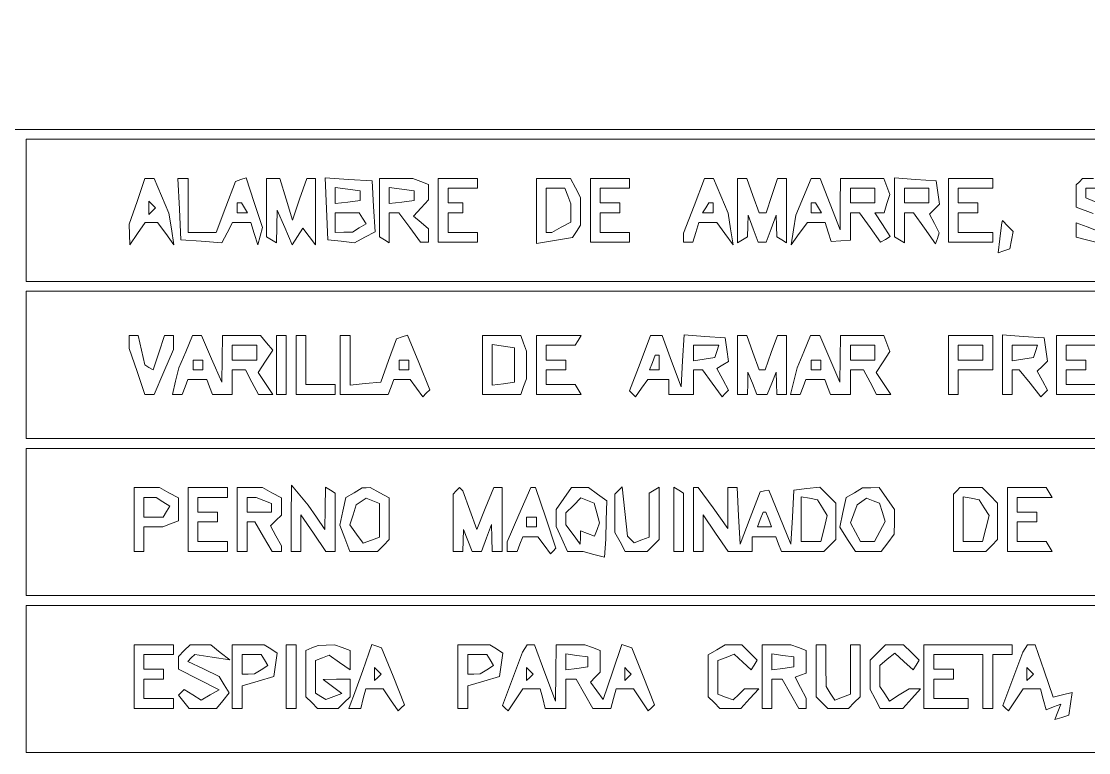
# Paper-space layout 'AN-01-DGE-004' of a CAD drawing. Header units: metres, sheet in millimetres. Extents: x 12 to 193, y 4 to 291.
# Drawn here: x 60.75 to 87.46, y 100.02 to 118.31 of the extents above; entities that cross this region are included whole.
import ezdxf

# ---------------------------------------------------------------- set-up
doc = ezdxf.new("R2010")
doc.units = ezdxf.units.M
doc.layers.add('DGE_CONTORNOS', color=7, linetype='Continuous', lineweight=0)
doc.layers.add('DGE_DATOS', color=7, linetype='Continuous', lineweight=0)

# ---------------------------------------------------------------- blocks, each defined once
blk = doc.blocks.new('LP_REF_DGE_MT_004')
at = {"layer": 'DGE_CONTORNOS'}
for points in [[(192.981, 195.778), (192.981, 121.255), (186.78, 121.255), (180.58, 121.255), (180.58, 118.431), (180.58, 115.607), (111.457, 115.607), (42.335, 115.607), (42.335, 192.954), (42.335, 270.301), (117.658, 270.301), (192.981, 270.301)], [(180.58, 113.582), (180.58, 111.801), (120.727, 111.801), (60.874, 111.801), (60.874, 113.582), (60.874, 115.362), (120.727, 115.362), (180.58, 115.362)], [(63.648, 113.805), (63.452, 113.231), (63.458, 112.977), (63.465, 112.722), (63.658, 112.998), (63.85, 113.275), (64.004, 113.275), (64.159, 113.275), (64.364, 112.998), (64.569, 112.722), (64.506, 113.115), (64.443, 113.507), (64.261, 113.943), (64.078, 114.38), (63.961, 114.38), (63.843, 114.38)], [(64.705, 113.612), (64.741, 112.845), (65.255, 112.808), (65.769, 112.77), (65.904, 113.022), (66.039, 113.275), (66.266, 113.275), (66.493, 113.275), (66.581, 112.998), (66.67, 112.722), (66.728, 112.939), (66.786, 113.155), (66.58, 113.774), (66.375, 114.392), (66.244, 114.349), (66.114, 114.305), (65.871, 113.667), (65.629, 113.029), (65.277, 113.029), (64.925, 113.029), (64.925, 113.704), (64.925, 114.38), (64.797, 114.38), (64.668, 114.38)], [(66.89, 113.65), (66.89, 112.921), (67.012, 112.845), (67.135, 112.769), (67.145, 113.175), (67.155, 113.582), (67.344, 113.152), (67.533, 112.722), (67.665, 112.928), (67.797, 113.133), (67.953, 112.928), (68.11, 112.722), (68.114, 113.551), (68.117, 114.38), (68.005, 114.38), (67.892, 114.38), (67.715, 113.858), (67.538, 113.336), (67.379, 113.858), (67.219, 114.38), (67.054, 114.38), (66.89, 114.38)], [(68.388, 113.619), (68.424, 112.845), (68.756, 112.807), (69.088, 112.768), (69.345, 112.906), (69.603, 113.044), (69.566, 113.681), (69.529, 114.318), (68.94, 114.356), (68.351, 114.394)], [(69.714, 113.65), (69.714, 112.921), (69.836, 112.845), (69.959, 112.769), (69.959, 113.145), (69.959, 113.52), (70.078, 113.52), (70.197, 113.52), (70.47, 113.152), (70.742, 112.784), (70.842, 112.784), (70.941, 112.784), (70.941, 112.953), (70.941, 113.122), (70.754, 113.277), (70.567, 113.433), (70.754, 113.64), (70.941, 113.846), (70.941, 114.039), (70.941, 114.231), (70.747, 114.305), (70.553, 114.38), (70.133, 114.38), (69.714, 114.38)], [(71.187, 113.582), (71.187, 112.784), (71.678, 112.784), (72.169, 112.784), (72.169, 112.906), (72.169, 113.029), (71.801, 113.029), (71.432, 113.029), (71.432, 113.275), (71.432, 113.52), (71.617, 113.52), (71.801, 113.52), (71.801, 113.643), (71.801, 113.766), (71.617, 113.766), (71.432, 113.766), (71.432, 113.95), (71.432, 114.134), (71.801, 114.134), (72.169, 114.134), (72.169, 114.257), (72.169, 114.38), (71.678, 114.38), (71.187, 114.38)], [(73.642, 113.566), (73.642, 112.751), (74.093, 112.825), (74.543, 112.898), (74.643, 113.055), (74.744, 113.213), (74.745, 113.559), (74.747, 113.905), (74.62, 114.142), (74.493, 114.38), (74.068, 114.38), (73.642, 114.38)], [(74.993, 113.582), (74.993, 112.784), (75.484, 112.784), (75.975, 112.784), (75.975, 112.906), (75.975, 113.029), (75.607, 113.029), (75.238, 113.029), (75.238, 113.275), (75.238, 113.52), (75.484, 113.52), (75.73, 113.52), (75.73, 113.643), (75.73, 113.766), (75.484, 113.766), (75.238, 113.766), (75.238, 113.95), (75.238, 114.134), (75.607, 114.134), (75.975, 114.134), (75.975, 114.257), (75.975, 114.38), (75.484, 114.38), (74.993, 114.38)], [(77.588, 113.693), (77.326, 113.007), (77.326, 112.895), (77.326, 112.784), (77.44, 112.784), (77.555, 112.784), (77.633, 113.029), (77.711, 113.275), (77.933, 113.275), (78.155, 113.275), (78.36, 112.998), (78.565, 112.722), (78.502, 113.115), (78.439, 113.507), (78.257, 113.943), (78.075, 114.38), (77.963, 114.38), (77.851, 114.38)], [(78.676, 113.574), (78.676, 112.769), (78.799, 112.845), (78.922, 112.921), (78.931, 113.19), (78.941, 113.459), (79.064, 113.121), (79.188, 112.784), (79.29, 112.784), (79.392, 112.784), (79.516, 113.121), (79.639, 113.459), (79.649, 113.19), (79.658, 112.921), (79.781, 112.845), (79.904, 112.769), (79.904, 113.574), (79.904, 114.38), (79.791, 114.38), (79.677, 114.38), (79.536, 113.95), (79.394, 113.52), (79.305, 113.52), (79.217, 113.52), (79.061, 113.95), (78.906, 114.38), (78.791, 114.38), (78.676, 114.38)], [(80.327, 113.919), (80.134, 113.459), (80.074, 113.09), (80.015, 112.722), (80.22, 112.998), (80.425, 113.275), (80.647, 113.275), (80.87, 113.275), (80.945, 113.037), (81.02, 112.8), (81.26, 112.818), (81.5, 112.836), (81.5, 113.178), (81.5, 113.52), (81.614, 113.52), (81.729, 113.52), (81.992, 113.15), (82.255, 112.781), (82.376, 112.855), (82.496, 112.929), (82.302, 113.225), (82.108, 113.52), (82.226, 113.52), (82.343, 113.52), (82.415, 113.748), (82.488, 113.977), (82.41, 114.178), (82.333, 114.38), (81.794, 114.38), (81.254, 114.38), (81.248, 113.735), (81.242, 113.09), (80.994, 113.735), (80.746, 114.38), (80.634, 114.38), (80.521, 114.38)], [(82.605, 113.657), (82.605, 112.921), (82.728, 112.845), (82.851, 112.769), (82.851, 113.145), (82.851, 113.52), (82.965, 113.52), (83.079, 113.52), (83.357, 113.131), (83.634, 112.741), (83.68, 112.878), (83.726, 113.015), (83.601, 113.249), (83.476, 113.483), (83.603, 113.61), (83.731, 113.737), (83.69, 114.028), (83.649, 114.318), (83.127, 114.356), (82.605, 114.394)], [(83.956, 113.582), (83.956, 112.784), (84.508, 112.784), (85.061, 112.784), (85.061, 112.906), (85.061, 113.029), (84.631, 113.029), (84.201, 113.029), (84.201, 113.275), (84.201, 113.52), (84.447, 113.52), (84.692, 113.52), (84.692, 113.643), (84.692, 113.766), (84.447, 113.766), (84.201, 113.766), (84.201, 113.95), (84.201, 114.134), (84.631, 114.134), (85.061, 114.134), (85.061, 114.257), (85.061, 114.38), (84.508, 114.38), (83.956, 114.38)], [(69.23, 113.95), (69.23, 113.827), (68.919, 113.788), (68.609, 113.749), (68.609, 113.95), (68.609, 114.15), (68.919, 114.112), (69.23, 114.073)], [(70.581, 113.95), (70.581, 113.827), (70.27, 113.788), (69.959, 113.749), (69.959, 113.95), (69.959, 114.15), (70.27, 114.112), (70.581, 114.073)], [(74.427, 113.94), (74.502, 113.746), (74.502, 113.514), (74.502, 113.283), (74.264, 113.156), (74.027, 113.029), (73.957, 113.029), (73.888, 113.029), (73.888, 113.582), (73.888, 114.134), (74.12, 114.134), (74.353, 114.134)], [(82.114, 113.95), (82.114, 113.766), (81.807, 113.766), (81.5, 113.766), (81.5, 113.95), (81.5, 114.134), (81.807, 114.134), (82.114, 114.134)], [(83.464, 113.95), (83.464, 113.766), (83.157, 113.766), (82.851, 113.766), (82.851, 113.95), (82.851, 114.134), (83.157, 114.134), (83.464, 114.134)], [(64.025, 113.561), (63.943, 113.479), (63.943, 113.643), (63.943, 113.807), (64.025, 113.725), (64.107, 113.643)], [(66.337, 113.643), (66.413, 113.52), (66.283, 113.52), (66.153, 113.52), (66.153, 113.643), (66.153, 113.766), (66.207, 113.766), (66.261, 113.766)], [(78.062, 113.643), (78.062, 113.52), (77.932, 113.52), (77.802, 113.52), (77.878, 113.643), (77.954, 113.766), (78.008, 113.766), (78.062, 113.766)], [(80.702, 113.643), (80.778, 113.52), (80.648, 113.52), (80.518, 113.52), (80.518, 113.643), (80.518, 113.766), (80.572, 113.766), (80.626, 113.766)], [(69.292, 113.384), (69.377, 113.247), (69.207, 113.14), (69.038, 113.033), (68.823, 113.031), (68.609, 113.029), (68.609, 113.275), (68.609, 113.52), (68.908, 113.52), (69.208, 113.52)], [(85.292, 113.269), (85.278, 113.213), (85.237, 112.868), (85.197, 112.522), (85.344, 112.571), (85.49, 112.62), (85.532, 112.837), (85.575, 113.055), (85.44, 113.189), (85.306, 113.324)], [(180.58, 109.714), (180.58, 107.873), (120.727, 107.873), (60.874, 107.873), (60.874, 109.714), (60.874, 111.556), (120.727, 111.556), (180.58, 111.556)], [(63.452, 110.289), (63.452, 110.126), (63.648, 109.552), (63.843, 108.978), (63.959, 108.978), (64.075, 108.978), (64.316, 109.54), (64.557, 110.103), (64.557, 110.277), (64.557, 110.451), (64.444, 110.451), (64.33, 110.451), (64.188, 110.02), (64.046, 109.589), (63.943, 109.653), (63.839, 109.717), (63.759, 110.084), (63.678, 110.451), (63.565, 110.451), (63.452, 110.451)], [(64.866, 110.045), (64.696, 109.639), (64.613, 109.308), (64.53, 108.978), (64.653, 108.978), (64.776, 108.978), (64.847, 109.162), (64.918, 109.346), (65.154, 109.346), (65.39, 109.346), (65.461, 109.162), (65.531, 108.978), (65.781, 108.978), (66.03, 108.978), (66.03, 109.285), (66.03, 109.591), (66.194, 109.591), (66.357, 109.591), (66.521, 109.285), (66.686, 108.978), (66.864, 108.978), (67.042, 108.978), (66.86, 109.253), (66.677, 109.528), (66.859, 109.806), (67.042, 110.084), (66.889, 110.267), (66.737, 110.451), (66.261, 110.451), (65.785, 110.451), (65.775, 109.868), (65.765, 109.285), (65.514, 109.868), (65.263, 110.451), (65.149, 110.451), (65.036, 110.451)], [(67.135, 109.714), (67.135, 108.978), (67.258, 108.978), (67.381, 108.978), (67.381, 109.714), (67.381, 110.451), (67.258, 110.451), (67.135, 110.451)], [(67.626, 109.714), (67.626, 108.978), (68.117, 108.978), (68.609, 108.978), (68.609, 109.1), (68.609, 109.223), (68.24, 109.223), (67.872, 109.223), (67.872, 109.837), (67.872, 110.451), (67.749, 110.451), (67.626, 110.451)], [(68.731, 109.714), (68.731, 108.978), (69.332, 108.978), (69.933, 108.978), (70.003, 109.162), (70.074, 109.346), (70.279, 109.346), (70.485, 109.346), (70.641, 109.131), (70.798, 108.917), (70.886, 109.004), (70.973, 109.092), (70.696, 109.776), (70.418, 110.461), (70.281, 110.415), (70.143, 110.369), (69.943, 109.827), (69.744, 109.285), (69.36, 109.246), (68.977, 109.208), (68.977, 109.829), (68.977, 110.451), (68.854, 110.451), (68.731, 110.451)], [(72.292, 109.714), (72.292, 108.978), (72.77, 108.978), (73.248, 108.978), (73.322, 109.172), (73.397, 109.366), (73.397, 109.714), (73.397, 110.062), (73.322, 110.257), (73.248, 110.451), (72.77, 110.451), (72.292, 110.451)], [(73.642, 109.714), (73.642, 108.978), (74.202, 108.978), (74.762, 108.978), (74.686, 109.1), (74.61, 109.223), (74.249, 109.223), (73.888, 109.223), (73.888, 109.407), (73.888, 109.591), (74.133, 109.591), (74.379, 109.591), (74.379, 109.714), (74.379, 109.837), (74.133, 109.837), (73.888, 109.837), (73.888, 110.021), (73.888, 110.205), (74.249, 110.205), (74.61, 110.205), (74.686, 110.328), (74.762, 110.451), (74.202, 110.451), (73.642, 110.451)], [(76.235, 109.758), (75.97, 109.065), (76.044, 108.991), (76.118, 108.917), (76.275, 109.131), (76.432, 109.346), (76.695, 109.346), (76.957, 109.346), (76.957, 109.162), (76.957, 108.978), (77.264, 108.978), (77.571, 108.978), (77.571, 109.285), (77.571, 109.591), (77.684, 109.591), (77.796, 109.591), (78.042, 109.254), (78.288, 108.917), (78.369, 108.998), (78.451, 109.079), (78.305, 109.351), (78.16, 109.623), (78.306, 109.713), (78.452, 109.803), (78.411, 110.096), (78.369, 110.389), (77.854, 110.427), (77.339, 110.464), (77.302, 109.813), (77.264, 109.162), (77.025, 109.806), (76.786, 110.451), (76.643, 110.451), (76.5, 110.451)], [(78.676, 109.714), (78.676, 108.978), (78.799, 108.978), (78.922, 108.978), (78.93, 109.254), (78.937, 109.53), (79.048, 109.254), (79.159, 108.978), (79.29, 108.978), (79.421, 108.978), (79.532, 109.254), (79.643, 109.53), (79.651, 109.254), (79.658, 108.978), (79.781, 108.978), (79.904, 108.978), (79.904, 109.714), (79.904, 110.451), (79.789, 110.451), (79.674, 110.451), (79.519, 110.021), (79.364, 109.591), (79.29, 109.591), (79.217, 109.591), (79.061, 110.021), (78.906, 110.451), (78.791, 110.451), (78.676, 110.451)], [(80.336, 110.045), (80.166, 109.639), (80.083, 109.308), (80, 108.978), (80.123, 108.978), (80.246, 108.978), (80.317, 109.162), (80.387, 109.346), (80.624, 109.346), (80.86, 109.346), (80.931, 109.162), (81.001, 108.978), (81.251, 108.978), (81.5, 108.978), (81.5, 109.285), (81.5, 109.591), (81.663, 109.591), (81.827, 109.591), (81.991, 109.285), (82.155, 108.978), (82.334, 108.978), (82.512, 108.978), (82.33, 109.253), (82.147, 109.528), (82.317, 109.788), (82.488, 110.048), (82.41, 110.249), (82.333, 110.451), (81.794, 110.451), (81.254, 110.451), (81.245, 109.868), (81.235, 109.285), (80.984, 109.868), (80.733, 110.451), (80.619, 110.451), (80.505, 110.451)], [(83.956, 109.714), (83.956, 108.978), (84.078, 108.978), (84.201, 108.978), (84.201, 109.285), (84.201, 109.591), (84.631, 109.591), (85.061, 109.591), (85.061, 110.021), (85.061, 110.451), (84.508, 110.451), (83.956, 110.451)], [(85.306, 109.721), (85.306, 108.978), (85.429, 108.978), (85.552, 108.978), (85.552, 109.285), (85.552, 109.591), (85.639, 109.591), (85.727, 109.591), (85.996, 109.254), (86.266, 108.916), (86.349, 108.998), (86.431, 109.079), (86.304, 109.317), (86.177, 109.554), (86.304, 109.681), (86.432, 109.809), (86.391, 110.099), (86.35, 110.389), (85.828, 110.427), (85.306, 110.465)], [(86.657, 109.714), (86.657, 108.978), (87.216, 108.978), (87.776, 108.978), (87.7, 109.1), (87.624, 109.223), (87.263, 109.223), (86.902, 109.223), (86.902, 109.407), (86.902, 109.591), (87.148, 109.591), (87.393, 109.591), (87.393, 109.714), (87.393, 109.837), (87.148, 109.837), (86.902, 109.837), (86.902, 110.021), (86.902, 110.205), (87.263, 110.205), (87.624, 110.205), (87.7, 110.328), (87.776, 110.451), (87.216, 110.451), (86.657, 110.451)], [(66.644, 110.021), (66.644, 109.837), (66.337, 109.837), (66.03, 109.837), (66.03, 110.021), (66.03, 110.205), (66.337, 110.205), (66.644, 110.205)], [(73.09, 109.714), (73.09, 109.285), (72.814, 109.245), (72.537, 109.206), (72.537, 109.714), (72.537, 110.222), (72.814, 110.183), (73.09, 110.144)], [(78.155, 110.052), (78.104, 109.898), (77.838, 109.859), (77.571, 109.82), (77.571, 110.013), (77.571, 110.205), (77.888, 110.205), (78.206, 110.205)], [(82.114, 110.021), (82.114, 109.837), (81.807, 109.837), (81.5, 109.837), (81.5, 110.021), (81.5, 110.205), (81.807, 110.205), (82.114, 110.205)], [(84.815, 110.021), (84.815, 109.837), (84.508, 109.837), (84.201, 109.837), (84.201, 110.021), (84.201, 110.205), (84.508, 110.205), (84.815, 110.205)], [(86.135, 110.052), (86.085, 109.898), (85.818, 109.859), (85.552, 109.82), (85.552, 110.013), (85.552, 110.205), (85.869, 110.205), (86.186, 110.205)], [(65.294, 109.714), (65.294, 109.591), (65.171, 109.591), (65.048, 109.591), (65.048, 109.714), (65.048, 109.837), (65.171, 109.837), (65.294, 109.837)], [(70.45, 109.714), (70.45, 109.591), (70.327, 109.591), (70.205, 109.591), (70.205, 109.714), (70.205, 109.837), (70.327, 109.837), (70.45, 109.837)], [(76.712, 109.776), (76.712, 109.591), (76.593, 109.591), (76.474, 109.591), (76.545, 109.776), (76.615, 109.96), (76.664, 109.96), (76.712, 109.96)], [(80.763, 109.714), (80.763, 109.591), (80.641, 109.591), (80.518, 109.591), (80.518, 109.714), (80.518, 109.837), (80.641, 109.837), (80.763, 109.837)], [(180.58, 105.786), (180.58, 103.944), (120.727, 103.944), (60.874, 103.944), (60.874, 105.786), (60.874, 107.627), (120.727, 107.627), (180.58, 107.627)], [(63.575, 105.847), (63.575, 105.049), (63.698, 105.049), (63.82, 105.049), (63.82, 105.356), (63.82, 105.663), (64.056, 105.663), (64.291, 105.663), (64.486, 105.737), (64.68, 105.812), (64.68, 106.101), (64.68, 106.391), (64.442, 106.518), (64.205, 106.645), (63.89, 106.645), (63.575, 106.645)], [(64.925, 105.847), (64.925, 105.049), (65.416, 105.049), (65.907, 105.049), (65.907, 105.172), (65.907, 105.294), (65.539, 105.294), (65.171, 105.294), (65.171, 105.54), (65.171, 105.786), (65.416, 105.786), (65.662, 105.786), (65.662, 105.908), (65.662, 106.031), (65.416, 106.031), (65.171, 106.031), (65.171, 106.215), (65.171, 106.399), (65.539, 106.399), (65.907, 106.399), (65.907, 106.522), (65.907, 106.645), (65.416, 106.645), (64.925, 106.645)], [(66.153, 105.847), (66.153, 105.049), (66.276, 105.049), (66.399, 105.049), (66.399, 105.417), (66.399, 105.786), (66.495, 105.786), (66.591, 105.786), (66.809, 105.417), (67.026, 105.049), (67.142, 105.049), (67.258, 105.049), (67.258, 105.118), (67.258, 105.188), (67.124, 105.438), (66.99, 105.689), (67.124, 105.823), (67.258, 105.957), (67.258, 106.174), (67.258, 106.391), (67.021, 106.518), (66.783, 106.645), (66.468, 106.645), (66.153, 106.645)], [(67.508, 105.878), (67.504, 105.049), (67.626, 105.049), (67.749, 105.049), (67.749, 105.507), (67.749, 105.965), (68.06, 105.507), (68.372, 105.049), (68.49, 105.049), (68.609, 105.049), (68.609, 105.778), (68.609, 106.508), (68.486, 106.584), (68.363, 106.659), (68.357, 106.13), (68.35, 105.601), (68.142, 105.902), (67.933, 106.202), (67.723, 106.454), (67.512, 106.706)], [(69.079, 106.518), (68.873, 106.398), (68.797, 106.052), (68.721, 105.705), (68.846, 105.377), (68.971, 105.049), (69.318, 105.049), (69.664, 105.049), (69.812, 105.196), (69.959, 105.344), (69.959, 105.867), (69.959, 106.391), (69.722, 106.518), (69.484, 106.645), (69.384, 106.641), (69.284, 106.637)], [(71.637, 106.563), (71.555, 106.481), (71.555, 105.765), (71.555, 105.049), (71.678, 105.049), (71.801, 105.049), (71.809, 105.325), (71.816, 105.601), (71.927, 105.325), (72.038, 105.049), (72.155, 105.049), (72.271, 105.049), (72.395, 105.386), (72.518, 105.724), (72.528, 105.386), (72.537, 105.049), (72.66, 105.049), (72.783, 105.049), (72.783, 105.847), (72.783, 106.645), (72.679, 106.645), (72.575, 106.645), (72.361, 106.123), (72.148, 105.601), (71.974, 106.083), (71.799, 106.565), (71.759, 106.605), (71.719, 106.645)], [(73.206, 105.966), (72.906, 105.287), (72.906, 105.168), (72.906, 105.049), (73.032, 105.049), (73.159, 105.049), (73.23, 105.233), (73.3, 105.417), (73.489, 105.417), (73.677, 105.417), (73.834, 105.203), (73.991, 104.988), (74.061, 105.058), (74.132, 105.129), (73.876, 105.887), (73.62, 106.645), (73.563, 106.645), (73.506, 106.645)], [(74.325, 106.372), (74.133, 106.099), (74.133, 105.887), (74.133, 105.674), (74.276, 105.362), (74.418, 105.049), (74.614, 105.047), (74.809, 105.046), (75.078, 104.973), (75.348, 104.901), (75.363, 105.128), (75.378, 105.356), (75.39, 105.833), (75.403, 106.311), (75.174, 106.478), (74.946, 106.645), (74.731, 106.645), (74.516, 106.645)], [(75.699, 106.574), (75.607, 106.481), (75.607, 106.003), (75.607, 105.524), (75.734, 105.286), (75.861, 105.049), (76.139, 105.049), (76.417, 105.049), (76.564, 105.196), (76.712, 105.344), (76.712, 106.001), (76.712, 106.659), (76.589, 106.584), (76.466, 106.508), (76.466, 105.959), (76.466, 105.409), (76.277, 105.337), (76.087, 105.264), (76.003, 105.348), (75.919, 105.432), (75.855, 106.05), (75.791, 106.668)], [(77.08, 105.854), (77.08, 105.049), (77.203, 105.049), (77.326, 105.049), (77.326, 105.778), (77.326, 106.508), (77.203, 106.584), (77.08, 106.659)], [(77.571, 105.847), (77.571, 105.049), (77.694, 105.049), (77.817, 105.049), (77.817, 105.507), (77.817, 105.965), (78.128, 105.507), (78.439, 105.049), (78.742, 105.049), (79.045, 105.049), (79.045, 105.233), (79.045, 105.417), (79.338, 105.417), (79.632, 105.417), (79.703, 105.233), (79.773, 105.049), (80.305, 105.049), (80.837, 105.049), (80.984, 105.196), (81.132, 105.344), (81.132, 105.801), (81.132, 106.259), (80.932, 106.459), (80.732, 106.658), (80.41, 106.621), (80.088, 106.584), (80.048, 105.908), (80.007, 105.233), (79.733, 105.908), (79.459, 106.584), (79.349, 106.562), (79.24, 106.541), (78.989, 105.887), (78.738, 105.233), (78.701, 105.939), (78.664, 106.645), (78.547, 106.645), (78.431, 106.645), (78.431, 106.135), (78.431, 105.626), (78.062, 106.135), (77.692, 106.645), (77.632, 106.645), (77.571, 106.645)], [(81.602, 106.518), (81.396, 106.398), (81.315, 106.025), (81.233, 105.653), (81.431, 105.351), (81.628, 105.049), (81.95, 105.049), (82.271, 105.049), (82.434, 105.264), (82.597, 105.479), (82.601, 105.789), (82.605, 106.099), (82.414, 106.372), (82.223, 106.645), (82.015, 106.641), (81.807, 106.637)], [(84.16, 106.563), (84.078, 106.481), (84.078, 105.765), (84.078, 105.049), (84.483, 105.049), (84.889, 105.049), (85.036, 105.196), (85.183, 105.344), (85.183, 105.801), (85.183, 106.259), (84.99, 106.452), (84.797, 106.645), (84.52, 106.645), (84.242, 106.645)], [(85.429, 105.847), (85.429, 105.049), (85.989, 105.049), (86.548, 105.049), (86.472, 105.172), (86.397, 105.294), (86.035, 105.294), (85.674, 105.294), (85.674, 105.54), (85.674, 105.786), (85.92, 105.786), (86.166, 105.786), (86.166, 105.908), (86.166, 106.031), (85.92, 106.031), (85.674, 106.031), (85.674, 106.215), (85.674, 106.399), (86.111, 106.399), (86.548, 106.399), (86.472, 106.522), (86.397, 106.645), (85.913, 106.645), (85.429, 106.645)], [(64.296, 106.288), (64.466, 106.181), (64.381, 106.045), (64.297, 105.908), (64.059, 105.908), (63.82, 105.908), (63.82, 106.154), (63.82, 106.399), (63.974, 106.397), (64.127, 106.396)], [(66.818, 106.325), (67.012, 106.25), (67.012, 106.141), (67.012, 106.031), (66.706, 106.031), (66.399, 106.031), (66.399, 106.215), (66.399, 106.399), (66.511, 106.399), (66.624, 106.399)], [(69.714, 105.83), (69.714, 105.409), (69.512, 105.332), (69.31, 105.255), (69.143, 105.483), (68.976, 105.711), (69.054, 105.963), (69.133, 106.215), (69.259, 106.296), (69.384, 106.377), (69.549, 106.313), (69.714, 106.25)], [(75.157, 106.011), (75.222, 105.762), (75.159, 105.597), (75.095, 105.433), (74.921, 105.499), (74.747, 105.566), (74.743, 105.4), (74.74, 105.233), (74.559, 105.471), (74.379, 105.71), (74.379, 105.862), (74.379, 106.014), (74.567, 106.201), (74.754, 106.389), (74.923, 106.324), (75.091, 106.26)], [(80.799, 106.142), (80.922, 105.946), (80.84, 105.62), (80.759, 105.294), (80.515, 105.294), (80.272, 105.294), (80.272, 105.856), (80.272, 106.417), (80.474, 106.378), (80.676, 106.338)], [(82.3, 106.024), (82.373, 105.795), (82.239, 105.545), (82.105, 105.294), (81.93, 105.294), (81.754, 105.294), (81.628, 105.531), (81.501, 105.768), (81.584, 105.991), (81.666, 106.215), (81.787, 106.296), (81.907, 106.377), (82.067, 106.315), (82.227, 106.254)], [(84.851, 106.142), (84.974, 105.946), (84.892, 105.62), (84.81, 105.294), (84.567, 105.294), (84.324, 105.294), (84.324, 105.856), (84.324, 106.417), (84.526, 106.378), (84.727, 106.338)], [(73.642, 105.786), (73.642, 105.663), (73.52, 105.663), (73.397, 105.663), (73.397, 105.786), (73.397, 105.908), (73.52, 105.908), (73.642, 105.908)], [(79.457, 105.847), (79.528, 105.663), (79.351, 105.663), (79.175, 105.663), (79.246, 105.847), (79.316, 106.031), (79.351, 106.031), (79.387, 106.031)], [(180.58, 101.857), (180.58, 100.015), (120.727, 100.015), (60.874, 100.015), (60.874, 101.857), (60.874, 103.698), (120.727, 103.698), (180.58, 103.698)], [(63.575, 101.918), (63.575, 101.12), (64.066, 101.12), (64.557, 101.12), (64.557, 101.243), (64.557, 101.366), (64.189, 101.366), (63.82, 101.366), (63.82, 101.611), (63.82, 101.857), (64.066, 101.857), (64.311, 101.857), (64.311, 101.98), (64.311, 102.102), (64.066, 102.102), (63.82, 102.102), (63.82, 102.286), (63.82, 102.471), (64.189, 102.471), (64.557, 102.471), (64.557, 102.593), (64.557, 102.716), (64.066, 102.716), (63.575, 102.716)], [(64.827, 102.569), (64.68, 102.422), (64.68, 102.264), (64.68, 102.107), (65.193, 101.846), (65.706, 101.584), (65.48, 101.458), (65.254, 101.331), (65.042, 101.464), (64.829, 101.597), (64.755, 101.523), (64.682, 101.45), (64.819, 101.285), (64.955, 101.12), (65.294, 101.12), (65.632, 101.12), (65.793, 101.315), (65.955, 101.509), (65.828, 101.714), (65.701, 101.918), (65.308, 102.108), (64.916, 102.297), (65.004, 102.385), (65.092, 102.474), (65.53, 102.403), (65.969, 102.333), (65.731, 102.524), (65.492, 102.716), (65.233, 102.716), (64.974, 102.716)], [(66.03, 101.918), (66.03, 101.12), (66.153, 101.12), (66.276, 101.12), (66.276, 101.402), (66.276, 101.683), (66.675, 101.801), (67.074, 101.918), (67.115, 102.211), (67.157, 102.504), (66.993, 102.608), (66.828, 102.712), (66.429, 102.714), (66.03, 102.716)], [(67.381, 101.918), (67.381, 101.12), (67.504, 101.12), (67.626, 101.12), (67.626, 101.918), (67.626, 102.716), (67.504, 102.716), (67.381, 102.716)], [(68.025, 102.635), (67.872, 102.573), (67.872, 101.994), (67.872, 101.415), (68.019, 101.267), (68.167, 101.12), (68.424, 101.12), (68.682, 101.12), (68.83, 101.267), (68.977, 101.415), (68.977, 101.636), (68.977, 101.857), (68.639, 101.853), (68.302, 101.849), (68.535, 101.672), (68.769, 101.495), (68.572, 101.42), (68.375, 101.344), (68.246, 101.423), (68.117, 101.503), (68.117, 101.912), (68.117, 102.322), (68.288, 102.387), (68.458, 102.452), (68.717, 102.27), (68.977, 102.088), (68.977, 102.328), (68.977, 102.567), (68.783, 102.642), (68.588, 102.716), (68.384, 102.706), (68.179, 102.697)], [(69.297, 102.072), (69.068, 101.427), (69.009, 101.274), (68.951, 101.12), (69.098, 101.12), (69.245, 101.12), (69.31, 101.366), (69.374, 101.611), (69.59, 101.611), (69.806, 101.611), (69.992, 101.335), (70.178, 101.059), (70.258, 101.136), (70.339, 101.214), (70.053, 101.925), (69.767, 102.637), (69.646, 102.677), (69.526, 102.717)], [(71.678, 101.918), (71.678, 101.12), (71.801, 101.12), (71.924, 101.12), (71.924, 101.402), (71.924, 101.683), (72.323, 101.801), (72.722, 101.918), (72.763, 102.211), (72.804, 102.504), (72.64, 102.608), (72.476, 102.712), (72.077, 102.714), (71.678, 102.716)], [(73.353, 102.622), (73.295, 102.527), (73.042, 101.862), (72.789, 101.196), (72.861, 101.127), (72.933, 101.059), (73.118, 101.335), (73.304, 101.611), (73.52, 101.611), (73.737, 101.611), (73.801, 101.366), (73.865, 101.12), (74.122, 101.12), (74.379, 101.12), (74.379, 101.488), (74.379, 101.857), (74.508, 101.857), (74.636, 101.857), (74.845, 101.489), (75.054, 101.122), (75.281, 101.121), (75.507, 101.12), (75.571, 101.366), (75.635, 101.611), (75.852, 101.611), (76.068, 101.611), (76.254, 101.335), (76.439, 101.059), (76.52, 101.136), (76.601, 101.214), (76.315, 101.925), (76.029, 102.637), (75.905, 102.678), (75.781, 102.719), (75.547, 102.031), (75.313, 101.343), (75.153, 101.562), (74.992, 101.782), (75.115, 101.905), (75.238, 102.029), (75.238, 102.298), (75.238, 102.567), (75.044, 102.642), (74.85, 102.716), (74.492, 102.716), (74.133, 102.716), (74.125, 102.01), (74.117, 101.304), (73.856, 102.01), (73.595, 102.716), (73.503, 102.716), (73.411, 102.716)], [(78.154, 102.584), (77.94, 102.458), (77.94, 101.937), (77.94, 101.415), (78.087, 101.267), (78.234, 101.12), (78.498, 101.12), (78.761, 101.12), (78.983, 101.366), (79.205, 101.611), (79.027, 101.611), (78.848, 101.611), (78.709, 101.472), (78.57, 101.333), (78.377, 101.407), (78.185, 101.481), (78.185, 101.901), (78.185, 102.322), (78.387, 102.399), (78.589, 102.477), (78.805, 102.281), (79.02, 102.086), (79.095, 102.207), (79.17, 102.328), (78.975, 102.522), (78.781, 102.716), (78.575, 102.712), (78.369, 102.709)], [(79.29, 101.918), (79.29, 101.12), (79.413, 101.12), (79.536, 101.12), (79.536, 101.488), (79.536, 101.857), (79.664, 101.857), (79.793, 101.857), (80.002, 101.489), (80.211, 101.122), (80.303, 101.121), (80.395, 101.12), (80.395, 101.251), (80.395, 101.382), (80.255, 101.644), (80.114, 101.906), (80.255, 101.953), (80.395, 102), (80.395, 102.284), (80.395, 102.567), (80.201, 102.642), (80.007, 102.716), (79.648, 102.716), (79.29, 102.716)], [(80.641, 102.065), (80.641, 101.415), (80.788, 101.267), (80.935, 101.12), (81.193, 101.12), (81.451, 101.12), (81.598, 101.267), (81.746, 101.415), (81.746, 102.065), (81.746, 102.716), (81.623, 102.716), (81.5, 102.716), (81.5, 102.098), (81.5, 101.481), (81.303, 101.405), (81.107, 101.33), (80.998, 101.501), (80.89, 101.673), (80.888, 102.194), (80.886, 102.716), (80.763, 102.716), (80.641, 102.716)], [(82.184, 102.523), (81.991, 102.33), (81.991, 101.963), (81.991, 101.595), (82.118, 101.358), (82.245, 101.12), (82.529, 101.12), (82.813, 101.12), (83.035, 101.366), (83.257, 101.611), (83.113, 101.611), (82.97, 101.611), (82.722, 101.458), (82.475, 101.304), (82.358, 101.488), (82.24, 101.673), (82.239, 101.934), (82.237, 102.195), (82.423, 102.35), (82.61, 102.505), (82.841, 102.295), (83.072, 102.086), (83.146, 102.207), (83.221, 102.328), (83.027, 102.522), (82.833, 102.716), (82.605, 102.716), (82.377, 102.716)], [(83.342, 101.918), (83.342, 101.12), (83.894, 101.12), (84.447, 101.12), (84.447, 101.243), (84.447, 101.366), (84.017, 101.366), (83.587, 101.366), (83.587, 101.611), (83.587, 101.857), (83.833, 101.857), (84.078, 101.857), (84.078, 101.98), (84.078, 102.102), (83.833, 102.102), (83.587, 102.102), (83.587, 102.286), (83.587, 102.471), (84.201, 102.471), (84.815, 102.471), (84.815, 101.795), (84.815, 101.12), (84.938, 101.12), (85.061, 101.12), (85.061, 101.795), (85.061, 102.471), (85.306, 102.471), (85.552, 102.471), (85.552, 102.593), (85.552, 102.716), (84.447, 102.716), (83.342, 102.716)], [(85.876, 102.622), (85.818, 102.527), (85.565, 101.862), (85.312, 101.196), (85.384, 101.127), (85.456, 101.059), (85.641, 101.335), (85.827, 101.611), (86.043, 101.611), (86.26, 101.611), (86.328, 101.35), (86.396, 101.088), (86.582, 101.159), (86.767, 101.23), (86.692, 101.036), (86.617, 100.841), (86.791, 100.898), (86.964, 100.955), (87.005, 101.239), (87.047, 101.523), (86.81, 101.461), (86.573, 101.399), (86.349, 102.058), (86.126, 102.716), (86.03, 102.716), (85.934, 102.716)], [(66.837, 102.334), (66.921, 102.198), (66.752, 102.09), (66.583, 101.983), (66.429, 101.981), (66.276, 101.98), (66.276, 102.225), (66.276, 102.471), (66.514, 102.471), (66.752, 102.471)], [(72.484, 102.334), (72.569, 102.198), (72.4, 102.09), (72.23, 101.983), (72.077, 101.981), (71.924, 101.98), (71.924, 102.225), (71.924, 102.471), (72.162, 102.471), (72.4, 102.471)], [(74.932, 102.286), (74.932, 102.164), (74.655, 102.124), (74.379, 102.085), (74.379, 102.286), (74.379, 102.488), (74.655, 102.448), (74.932, 102.409)], [(80.088, 102.286), (80.088, 102.164), (79.812, 102.124), (79.536, 102.085), (79.536, 102.286), (79.536, 102.488), (79.812, 102.448), (80.088, 102.409)], [(69.673, 101.898), (69.591, 101.816), (69.591, 101.98), (69.591, 102.143), (69.673, 102.061), (69.754, 101.98)], [(73.479, 101.898), (73.397, 101.816), (73.397, 101.98), (73.397, 102.143), (73.479, 102.061), (73.561, 101.98)], [(75.934, 101.898), (75.852, 101.816), (75.852, 101.98), (75.852, 102.143), (75.934, 102.061), (76.016, 101.98)], [(86.002, 101.898), (85.92, 101.816), (85.92, 101.98), (85.92, 102.143), (86.002, 102.061), (86.084, 101.98)]]:
    blk.add_lwpolyline(points, close=True, dxfattribs=at)
for points in [[(87.7, 113.064), (87.424, 113.166), (87.148, 113.269), (87.148, 113.09), (87.148, 112.911), (87.443, 112.837), (87.739, 112.763)], [(87.823, 113.712), (87.393, 113.892), (87.393, 114.013), (87.393, 114.134), (87.632, 114.134)], [(87.588, 114.38), (87.311, 114.38), (87.23, 114.298), (87.148, 114.216), (87.148, 113.937), (87.148, 113.659), (87.577, 113.503)]]:
    blk.add_lwpolyline(points, dxfattribs=at)

psp = doc.layouts.new('AN-01-DGE-004')

# ---------------------------------------------------------------- block references
at = {"layer": 'DGE_DATOS'}
psp.add_blockref('LP_REF_DGE_MT_004', (0, 0), dxfattribs=at)

doc.saveas('drawing.dxf')
